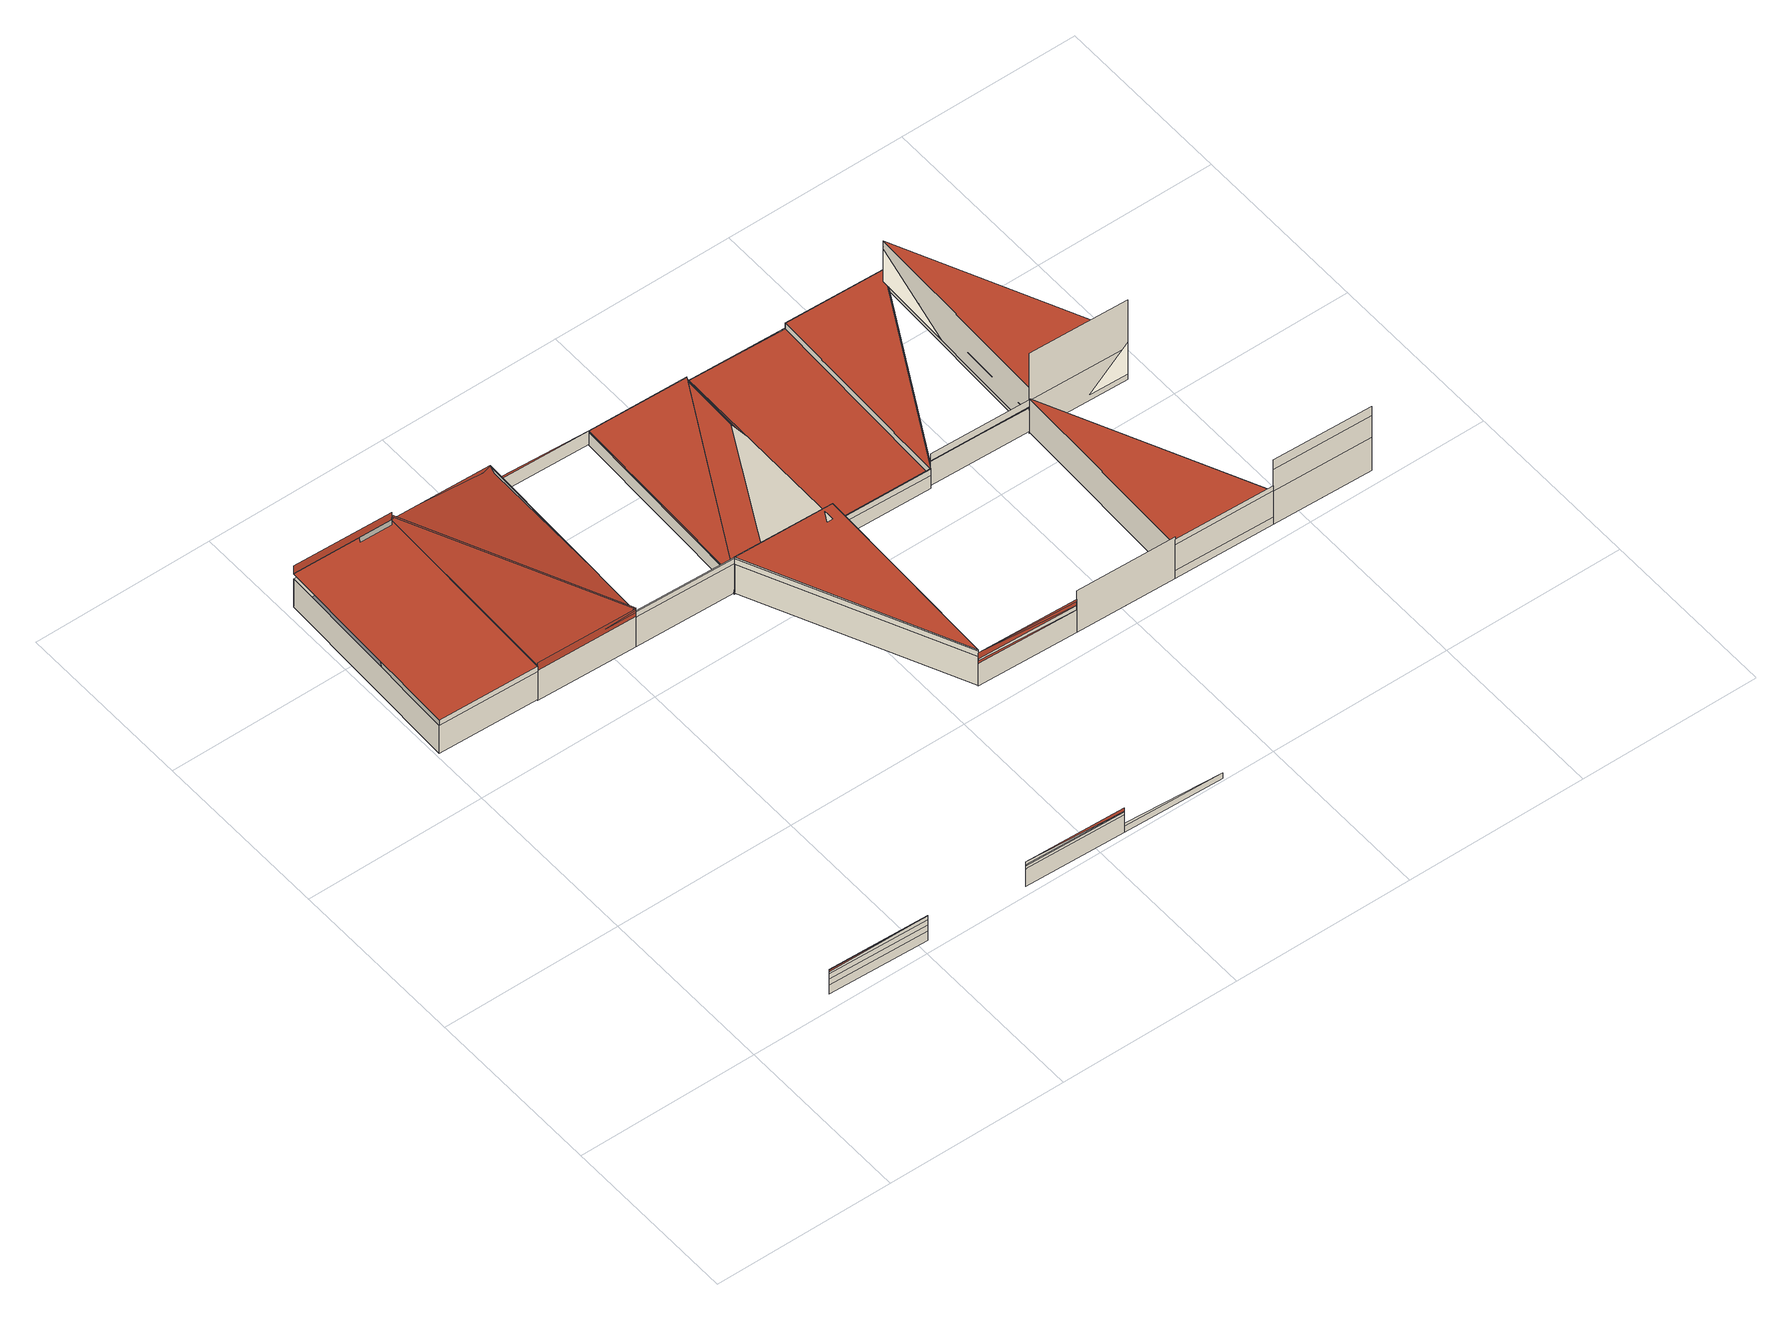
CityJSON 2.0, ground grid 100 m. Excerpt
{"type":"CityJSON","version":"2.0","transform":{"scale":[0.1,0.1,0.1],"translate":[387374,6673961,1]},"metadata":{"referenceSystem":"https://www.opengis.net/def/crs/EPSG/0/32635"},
"CityObjects":{
"building1":{"type":"Building","attributes":{"measuredHeight":63.7,"roofType":"1000;3900;2100;3200","storeysAboveGround":3,"yearOfConstruction":1909,"class":"Muut kokoontumisrakennukset","function":"Muut kokoontumisrakennukset","usage":"Muu rakennus","VTJ_PRT":"103142252D","RATU":1918},"address":[{"CountryName":"Finland","LocalityName":"Helsinki","ThoroughfareNumber":"22","ThoroughfareName":"Sörnäisten rantatie","PostalCode":"00540"}],"geometry":[{"type":"MultiSurface","lod":"2","boundaries":[[[0,1,2]],[[3,0,2,4]],[[1,5,6]],[[7,8,9,1,0]],[[10,11,12,13,12,11,10,14,15,16,17,16,15,14]],[[6,4,1]],[[10,18,4]],[[19,20,13,12]],[[6,5,9,8,21,8,7,3,4]],[[18,10,22,23]],[[24,18,23,25]],[[1,10,4]],[[14,15,16,17,16,15,14,4]],[[24,26,4,18]],[[4,27,23,22,28,19,20,19,11,10,1]],[[10,14,4]],[[25,23,27,4,26]],[[24,25,26]],[[19,28,11]],[[19,12,11]],[[28,10,11]],[[3,7,0]],[[28,22,10]],[[2,1,4]],[[1,9,5]]],"semantics":{"surfaces":[{"type":"WallSurface"},{"type":"RoofSurface"}],"values":[0,0,0,0,0,0,0,1,0,0,0,0,0,0,0,0,0,1,1,1,1,1,1,0,1]}}]},
"building2":{"type":"Building","attributes":{"measuredHeight":3.1,"roofType":"1000","yearOfConstruction":2004,"usage":"Muu rakennus","RATU":0},"address":[{"CountryName":"Finland","LocalityName":"Helsinki"}]},
"building3":{"type":"Building","attributes":{"measuredHeight":27.4,"roofType":"1000;3200","storeysAboveGround":5,"yearOfConstruction":1994,"class":"Toimistorakennukset","function":"Toimistorakennukset","usage":"Liikerakennus","VTJ_PRT":"103142285F","RATU":1949},"address":[{"CountryName":"Finland","LocalityName":"Helsinki","ThoroughfareNumber":"1","ThoroughfareName":"Sörnäistenkatu","PostalCode":"00580"}],"geometry":[{"type":"MultiSurface","lod":"2","boundaries":[[[29,30,31,32]],[[33,34,35]],[[36,37,35,34]],[[38,32,31,37]],[[39,37,36]],[[34,40,41,36]],[[33,42,43,39,43,42]],[[44,38,37,39,43,42]],[[45,46,45,44]],[[40,42,43,41]],[[37,31,29,32,38]],[[47,37,36]],[[31,30,29]],[[41,43,39,36]],[[33,35,44,42]],[[34,33,42,40]],[[35,37,38,44]]],"semantics":{"surfaces":[{"type":"RoofSurface"},{"type":"WallSurface"},{"type":"GroundSurface"}],"values":[0,1,1,1,1,2,0,1,1,1,1,1,0,1,1,1,0]}}]},
"building4":{"type":"Building","attributes":{"measuredHeight":24.8,"roofType":"3500;1000","yearOfConstruction":2012,"usage":"Muu rakennus","RATU":0},"address":[{"CountryName":"Finland","LocalityName":"Helsinki"}],"geometry":[{"type":"MultiSurface","lod":"2","boundaries":[[[48,49,50]]],"semantics":{"surfaces":[{"type":"WallSurface","ZMax":24.1,"ZMin":0,"ZMinASL":5,"Area":111.9,"ZMaxASL":29.1}],"values":[0]}}]},
"building5":{"type":"Building","attributes":{"measuredHeight":30.1,"roofType":"1000","yearOfConstruction":2012,"usage":"Muu rakennus"},"address":[{"CountryName":"Finland","LocalityName":"Helsinki","ThoroughfareNumber":"4","ThoroughfareName":"Parrukatu","PostalCode":"00540"}],"geometry":[{"type":"MultiSurface","lod":"2","boundaries":[[[51,52,53]],[[51,54,53]]],"semantics":{"surfaces":[{"type":"WallSurface"}],"values":[0,0]}}]},
"building6":{"type":"Building","attributes":{"measuredHeight":26.4,"roofType":"2100;3500;2110;1000;2100;2100","storeysAboveGround":5,"yearOfConstruction":1902,"class":"Toimistorakennukset","function":"Toimistorakennukset","usage":"Tehdas","VTJ_PRT":"103142286H","RATU":1950},"address":[{"CountryName":"Finland","LocalityName":"Helsinki","ThoroughfareNumber":"2","ThoroughfareName":"Tynnyrintekijänkatu","PostalCode":"00580"}],"geometry":[{"type":"MultiSurface","lod":"2","boundaries":[[[55,56,57]],[[58,59,60]],[[61,59,62]],[[63,64,65]],[[66,49,57]],[[67,68,69]],[[61,60,59]],[[65,63,70,31]],[[71,72,69,73]],[[74,72,75,76,77,66]],[[75,78,62]],[[69,79,73]],[[57,49,68,80,55]],[[68,79,69]],[[81,74,66,57,56]],[[82,75,72,78,75]],[[83,84,85,72]],[[86,63,64,65]],[[87,64,88,86,89]],[[90,65,64,91]],[[92,90,84]],[[80,68,93]],[[68,49,93]],[[62,94,61]],[[61,94,95,78]],[[78,95,94,62]],[[93,77,76,96]],[[81,72,74]],[[72,85,83]],[[75,95,78]],[[78,95,76]],[[78,76,75]],[[90,85,84]],[[85,90,72]],[[88,63,86]],[[65,89,86]],[[64,87,90,91]],[[90,87,89,65]],[[63,65,90]],[[81,56,55,69,72]],[[93,58,60,97,98,97,31,70,99]],[[96,82,75,76,95,76,95,75,62,94,62,59,58,93]],[[100,63,92,84,83,85,101,83,102,96]],[[100,99,70,63,64,63,65,63,64,63,64,63,65,63,88,64,65,63]],[[96,102,71,73,79,68,67,93]],[[96,93,99,100,96,93]],[[97,60,61,78,72]],[[93,49,66,77]],[[83,101,72]],[[96,76,75,82]],[[93,67,69,55,80]],[[92,63,90]],[[101,85,72]],[[83,72,71,102]],[[72,90,65,31,97]],[[103,72,97,98]]],"semantics":{"surfaces":[{"type":"WallSurface","ZMax":24.6,"ZMin":24.2,"ZMinASL":28,"Area":0.1,"ZMaxASL":27.9},{"type":"WallSurface","ZMax":23.5,"ZMin":21.5,"ZMinASL":25,"Area":4.8,"ZMaxASL":26.9},{"type":"WallSurface","ZMax":23.5,"ZMin":21.4,"ZMinASL":25,"Area":6,"ZMaxASL":26.9},{"type":"WallSurface","ZMax":24.2,"ZMin":21.6,"ZMinASL":25,"Area":3.2,"ZMaxASL":27.5},{"type":"WallSurface","ZMax":25.5,"ZMin":20.3,"ZMinASL":24,"Area":9.8,"ZMaxASL":28.9},{"type":"RoofSurface","ZMax":23.5,"Area":10.3,"ZMin":23.2,"ZMinASL":26.6,"RoofPitch":85.7,"ZMaxASL":26.9,"RoofOrientation":26.8},{"type":"RoofSurface","ZMax":23.5,"Area":36.2,"ZMin":21.4,"ZMinASL":24.8,"RoofPitch":70.6,"ZMaxASL":26.9,"RoofOrientation":26.8},{"type":"RoofSurface","ZMax":25.5,"Area":79.1,"ZMin":20.4,"ZMinASL":23.8,"RoofPitch":64.5,"ZMaxASL":28.9,"RoofOrientation":195.8},{"type":"RoofSurface","ZMax":25.5,"Area":301.2,"ZMin":21.5,"ZMinASL":24.9,"RoofPitch":57.6,"ZMaxASL":28.9,"RoofOrientation":297},{"type":"RoofSurface","ZMax":23.2,"Area":23.8,"ZMin":21.5,"ZMinASL":24.9,"RoofPitch":69.7,"ZMaxASL":26.6,"RoofOrientation":206.8},{"type":"WallSurface","ZMax":25.5,"ZMin":20.4,"ZMinASL":24,"Area":9.5,"ZMaxASL":28.9},{"type":"RoofSurface","ZMax":24.4,"Area":70.4,"ZMin":21.9,"ZMinASL":25.3,"RoofPitch":75.8,"ZMaxASL":27.7,"RoofOrientation":15.8},{"type":"RoofSurface","ZMax":25.5,"Area":339.6,"ZMin":22.1,"ZMinASL":25.5,"RoofPitch":72.8,"ZMaxASL":28.9,"RoofOrientation":195.8},{"type":"RoofSurface","ZMax":24.6,"Area":182.3,"ZMin":21.6,"ZMinASL":25,"RoofPitch":62.3,"ZMaxASL":27.9,"RoofOrientation":15.8},{"type":"RoofSurface","ZMax":25.5,"Area":19.5,"ZMin":21.5,"ZMinASL":24.9,"RoofPitch":62.4,"ZMaxASL":28.9,"RoofOrientation":247},{"type":"RoofSurface","ZMax":25.5,"Area":129.8,"ZMin":20,"ZMinASL":23.3,"RoofPitch":62.4,"ZMaxASL":28.9,"RoofOrientation":116.8},{"type":"RoofSurface","ZMax":23.5,"Area":11.1,"ZMin":21.4,"ZMinASL":24.8,"RoofPitch":70.6,"ZMaxASL":26.9,"RoofOrientation":26.8},{"type":"RoofSurface","ZMax":23.7,"Area":21.7,"ZMin":21.4,"ZMinASL":24.7,"RoofPitch":68.6,"ZMaxASL":27.1,"RoofOrientation":26.9},{"type":"RoofSurface","ZMax":23.5,"Area":12.8,"ZMin":23.4,"ZMinASL":26.8,"RoofPitch":87.8,"ZMaxASL":26.9,"RoofOrientation":296.8},{"type":"RoofSurface","ZMax":23.5,"Area":11.2,"ZMin":21.4,"ZMinASL":24.7,"RoofPitch":68.7,"ZMaxASL":26.9,"RoofOrientation":206.8},{"type":"WallSurface","ZMax":22.1,"ZMin":0,"ZMinASL":3,"Area":146.1,"ZMaxASL":25.5},{"type":"WallSurface","ZMax":22.9,"ZMin":0,"ZMinASL":3,"Area":72.2,"ZMaxASL":26.3},{"type":"WallSurface","ZMax":23.3,"ZMin":21.5,"ZMinASL":25,"Area":4.3,"ZMaxASL":26.7},{"type":"WallSurface","ZMax":23.3,"ZMin":23.2,"ZMinASL":27,"Area":0.3,"ZMaxASL":26.7},{"type":"WallSurface","ZMax":23.3,"ZMin":21.5,"ZMinASL":25,"Area":4.2,"ZMaxASL":26.7},{"type":"WallSurface","ZMax":21.9,"ZMin":0,"ZMinASL":3,"Area":730.5,"ZMaxASL":25.2},{"type":"WallSurface","ZMax":25.5,"ZMin":21.8,"ZMinASL":25,"Area":3.4,"ZMaxASL":28.9},{"type":"WallSurface","ZMax":25.5,"ZMin":20,"ZMinASL":23,"Area":10.2,"ZMaxASL":28.9},{"type":"WallSurface","ZMax":23.3,"ZMin":21.6,"ZMinASL":25,"Area":4.1,"ZMaxASL":26.7},{"type":"WallSurface","ZMax":23.3,"ZMin":21.6,"ZMinASL":25,"Area":4,"ZMaxASL":26.7},{"type":"WallSurface","ZMax":23.2,"ZMin":21.5,"ZMinASL":25,"Area":0.4,"ZMaxASL":26.6},{"type":"WallSurface","ZMax":23.5,"ZMin":21.4,"ZMinASL":25,"Area":5.8,"ZMaxASL":26.9},{"type":"WallSurface","ZMax":25.5,"ZMin":22,"ZMinASL":25,"Area":5.2,"ZMaxASL":28.9},{"type":"WallSurface","ZMax":21.6,"ZMin":21.4,"ZMinASL":25,"Area":0,"ZMaxASL":24.9},{"type":"WallSurface","ZMax":23.7,"ZMin":21.6,"ZMinASL":25,"Area":0.6,"ZMaxASL":27.1},{"type":"WallSurface","ZMax":23.7,"ZMin":23.4,"ZMinASL":27,"Area":0.1,"ZMaxASL":27.1},{"type":"WallSurface","ZMax":23.7,"ZMin":23.5,"ZMinASL":27,"Area":0.7,"ZMaxASL":27.1},{"type":"WallSurface","ZMax":23.5,"ZMin":21.4,"ZMinASL":25,"Area":6.3,"ZMaxASL":26.9},{"type":"WallSurface","ZMax":25.5,"ZMin":24.4,"ZMinASL":28,"Area":39.3,"ZMaxASL":28.9},{"type":"WallSurface","ZMax":26.4,"ZMin":0,"ZMinASL":3,"Area":701.1,"ZMaxASL":29.8},{"type":"WallSurface","ZMax":23.5,"ZMin":0,"ZMinASL":3,"Area":732.2,"ZMaxASL":26.9},{"type":"WallSurface","ZMax":21.9,"ZMin":0,"ZMinASL":3,"Area":1706.7,"ZMaxASL":25.3},{"type":"WallSurface","ZMax":23.5,"ZMin":0,"ZMinASL":3,"Area":1096.6,"ZMaxASL":26.9},{"type":"WallSurface","ZMax":22.2,"ZMin":0,"ZMinASL":3,"Area":1093,"ZMaxASL":25.6},{"type":"GroundSurface","Area":2902.8,"ZMin":0,"ZMinASL":3.4},{"type":"RoofSurface","ZMax":25.5,"Area":222.6,"ZMin":23.2,"ZMinASL":26.6,"RoofPitch":68.1,"ZMaxASL":28.9,"RoofOrientation":206.8},{"type":"WallSurface","ZMax":22.9,"ZMin":0,"ZMinASL":3,"Area":595.7,"ZMaxASL":26.3},{"type":"WallSurface","ZMax":25.5,"ZMin":19.9,"ZMinASL":23,"Area":10.5,"ZMaxASL":28.9},{"type":"WallSurface","ZMax":21.7,"ZMin":0,"ZMinASL":3,"Area":102.9,"ZMaxASL":25.1},{"type":"WallSurface","ZMax":25.5,"ZMin":0,"ZMinASL":3,"Area":479.7,"ZMaxASL":28.9},{"type":"RoofSurface","ZMax":23.5,"Area":24.5,"ZMin":21.4,"ZMinASL":24.8,"RoofPitch":61,"ZMaxASL":26.9,"RoofOrientation":116.8},{"type":"RoofSurface","ZMax":25.5,"Area":528.1,"ZMin":21.9,"ZMinASL":25.2,"RoofPitch":71.2,"ZMaxASL":28.9,"RoofOrientation":117},{"type":"RoofSurface","ZMax":25.5,"Area":85.3,"ZMin":19.9,"ZMinASL":23.2,"RoofPitch":62.4,"ZMaxASL":28.9,"RoofOrientation":117},{"type":"RoofSurface","ZMax":25.5,"Area":248.7,"ZMin":23.5,"ZMinASL":26.9,"RoofPitch":69.7,"ZMaxASL":28.9,"RoofOrientation":26.8},{"type":"RoofSurface","ZMax":26.4,"Area":147.1,"ZMin":25.5,"ZMinASL":28.9,"RoofPitch":75.4,"ZMaxASL":29.8,"RoofOrientation":26.8}],"values":[0,1,1,2,3,4,5,6,7,8,9,10,11,12,13,14,15,16,17,18,19,20,21,22,23,24,25,26,27,28,29,30,31,32,33,34,35,36,37,38,39,40,41,42,43,44,45,46,47,48,49,50,51,52,53,54]}}]},
"building7":{"type":"Building","attributes":{"measuredHeight":16.6,"roofType":"2100;3500","storeysAboveGround":3,"yearOfConstruction":1910,"class":"Näyttely- ja messuhallit","function":"Näyttelyhallit","usage":"Muu rakennus","VTJ_PRT":"103142235V","RATU":1902},"address":[{"CountryName":"Finland","LocalityName":"Helsinki","ThoroughfareNumber":"1","ThoroughfareName":"Kaasutehtaankatu","PostalCode":"00540"}],"geometry":[{"type":"Solid","lod":"2","boundaries":[[[[104,105,106,51]],[[107,108,109,110]],[[51,106,110,109,111,108,107,105,104]],[[112,108,111]],[[108,112,111,109]],[[105,107,110,106]],[[105,107,108,112,108,107,105,104]]]],"semantics":{"surfaces":[{"type":"WallSurface"},{"type":"RoofSurface"}],"values":[[0,0,0,1,1,1,0]]}}]},
"building8":{"type":"Building","attributes":{"measuredHeight":26.5,"roofType":"3200;1000","storeysAboveGround":2,"yearOfConstruction":1933,"class":"Muualla luokittelemattomat rakennukset","function":"Muut rakennukset","usage":"Talousrakennus","VTJ_PRT":"103244739E","RATU":4485},"address":[{"CountryName":"Finland","LocalityName":"Helsinki","ThoroughfareNumber":"2a","ThoroughfareName":"Työpajankatu","PostalCode":"00580"}],"geometry":[{"type":"Solid","lod":"2","boundaries":[[[[113,114,115,116,117,118]],[[119,120,114]],[[121,122,123,118,117]],[[113,116,115,114]],[[124,116,113]],[[125,121,124]],[[122,121,117,121]],[[123,120,119,123,122]],[[114,120,123,125,124,113]],[[121,117,116,124]],[[123,119,114,113,118]],[[123,122,121,125]]]],"semantics":{"surfaces":[{"type":"WallSurface"},{"type":"RoofSurface"}],"values":[[0,0,1,0,0,0,1,1,0,0,0,1]]}}]},
"building9":{"type":"Building","attributes":{"measuredHeight":24,"roofType":"1000","storeysAboveGround":6,"yearOfConstruction":2002,"class":"Toimistorakennukset","usage":"Liikerakennus","VTJ_PRT":"103142284E","RATU":46725},"address":[{"CountryName":"Finland","LocalityName":"Helsinki","ThoroughfareNumber":"7","ThoroughfareName":"Työpajankatu","PostalCode":"00580"}],"geometry":[{"type":"MultiSurface","lod":"2","boundaries":[[[91,126,127,128]],[[96,129,130,131]],[[129,91,128,130]],[[130,128,127,132,131]],[[131,130,128,127]],[[96,129,91,126]],[[131,132,127]],[[126,91,129]],[[96,126,129]]],"semantics":{"surfaces":[{"type":"WallSurface","ZMax":24,"ZMin":23.3,"ZMinASL":27,"Area":43.9,"ZMaxASL":27.5},{"type":"WallSurface","ZMax":19.6,"ZMin":-0.1,"ZMinASL":3,"Area":1173,"ZMaxASL":23.1},{"type":"WallSurface","ZMax":23.3,"ZMin":19.6,"ZMinASL":23,"Area":223.7,"ZMaxASL":26.8},{"type":"WallSurface","ZMax":24,"ZMin":-0.1,"ZMinASL":3,"Area":478.9,"ZMaxASL":27.5},{"type":"WallSurface","ZMax":24,"ZMin":-0.1,"ZMinASL":3,"Area":87.1,"ZMaxASL":27.5},{"type":"WallSurface","ZMax":24,"ZMin":-0.1,"ZMinASL":3,"Area":87.3,"ZMaxASL":27.5},{"type":"WallSurface","ZMax":24,"ZMin":-0.1,"ZMinASL":3,"Area":45,"ZMaxASL":27.5},{"type":"WallSurface","ZMax":24,"ZMin":19.6,"ZMinASL":23,"Area":13.2,"ZMaxASL":27.5},{"type":"WallSurface","ZMax":24,"ZMin":-0.1,"ZMinASL":3,"Area":80.7,"ZMaxASL":27.5}],"values":[0,1,2,3,4,5,6,7,8]}}]},
"building10":{"type":"Building","attributes":{"measuredHeight":8.5,"roofType":"3900;2100","storeysAboveGround":1,"yearOfConstruction":1909,"class":"Muut kokoontumisrakennukset","function":"Muut kokoontumisrakennukset","usage":"Pienteollisuusrakennus","VTJ_PRT":"103142234U","RATU":1901},"address":[{"CountryName":"Finland","LocalityName":"Helsinki","ThoroughfareNumber":"1","ThoroughfareName":"Kaasutehtaankatu","PostalCode":"00540"}],"geometry":[{"type":"Solid","lod":"2","boundaries":[[[[133,134,135]],[[136,135,137,138,137,135,134,139]],[[139,140,141,133]],[[133,135,136]],[[133,136,139]],[[133,135,137,138,137,135,133,141,140,139]],[[134,133,139]]]],"semantics":{"surfaces":[{"type":"RoofSurface"},{"type":"WallSurface"}],"values":[[0,1,1,0,1,1,1]]}}]},
"building11":{"type":"Building","attributes":{"measuredHeight":5.9,"roofType":"3500","storeysAboveGround":1,"yearOfConstruction":1913,"class":"Lämmittämättömät varastot","function":"Teollisuusvarastot","usage":"Vaja","VTJ_PRT":"1031422456","RATU":1911},"address":[{"CountryName":"Finland","LocalityName":"Helsinki","ThoroughfareNumber":"1","ThoroughfareName":"Kaasutehtaankatu","PostalCode":"00540"}],"geometry":[{"type":"Solid","lod":"2","boundaries":[[[[142,143,144]],[[145,143,144,143]],[[142,145,143]],[[144,143,145,142]]]],"semantics":{"surfaces":[{"type":"RoofSurface"},{"type":"WallSurface"}],"values":[[0,1,1,1]]}}]},
"building12":{"type":"Building","attributes":{"measuredHeight":2.6,"roofType":"1000","yearOfConstruction":2025,"usage":"Varastorakennus","RATU":0},"address":[{"CountryName":"Finland","LocalityName":"Helsinki"}],"geometry":[{"type":"MultiSurface","lod":"2","boundaries":[[[146,147,148]]],"semantics":{"surfaces":[{"type":"WallSurface","ZMax":2.6,"ZMin":0,"ZMinASL":5,"Area":7.1,"ZMaxASL":7.3}],"values":[0]}}]},
"building13":{"type":"Building","attributes":{"measuredHeight":7.4,"roofType":"2100;3500;2100","storeysAboveGround":1,"yearOfConstruction":1910,"class":"Lämpimät varastot","function":"Teollisuusvarastot","usage":"Varastorakennus","VTJ_PRT":"1031422423","RATU":1909},"address":[{"CountryName":"Finland","LocalityName":"Helsinki","ThoroughfareNumber":"1","ThoroughfareName":"Kaasutehtaankatu","PostalCode":"00540"}],"geometry":[{"type":"MultiSurface","lod":"2","boundaries":[[[149,150,151,145]],[[152,145,151]],[[145,152,153,154,155,154,153,150,149]],[[151,154,153]],[[152,151,153]],[[151,153,151,154,155,154,151,153,151,145]],[[151,150,153]]],"semantics":{"surfaces":[{"type":"WallSurface"},{"type":"RoofSurface"}],"values":[0,0,0,0,1,0,1]}}]},
"building14":{"type":"Building","attributes":{"measuredHeight":10.9,"roofType":"3200","storeysAboveGround":2,"yearOfConstruction":1933,"class":"Toimistorakennukset","function":"Toimistorakennukset","usage":"Talousrakennus","VTJ_PRT":"103244741H","RATU":4487},"address":[{"CountryName":"Finland","LocalityName":"Helsinki","ThoroughfareNumber":"2a","ThoroughfareName":"Työpajankatu","PostalCode":"00580"}],"geometry":[{"type":"MultiSurface","lod":"2","boundaries":[[[156,157,158]],[[159,158,157,160]]],"semantics":{"surfaces":[{"type":"RoofSurface"},{"type":"WallSurface"}],"values":[0,1]}}]},
"building15":{"type":"Building","attributes":{"measuredHeight":24.2,"roofType":"1000","storeysAboveGround":6,"yearOfConstruction":2002,"class":"Toimistorakennukset","function":"Toimistorakennukset","usage":"Liikerakennus","VTJ_PRT":"103142282C","RATU":46723},"address":[{"CountryName":"Finland","LocalityName":"Helsinki","ThoroughfareNumber":"10","ThoroughfareName":"Lautatarhankatu","PostalCode":"00580"}],"geometry":[{"type":"Solid","lod":"2","boundaries":[[[[161,162,163,128]],[[131,130,128,163]],[[164,161,128,130]],[[131,163,165,166]],[[167,164,161,162]],[[166,165,168,169]],[[131,167,162,164,130]],[[168,165,162,161]],[[162,161,164]],[[165,163,162]],[[166,169,164,167]],[[169,168,161,164]],[[131,166,167]]]],"semantics":{"surfaces":[{"type":"WallSurface"},{"type":"RoofSurface"},{"type":"GroundSurface"}],"values":[[0,0,0,0,0,0,0,0,0,1,0,0,2]]}}]},
"building16":{"type":"Building","attributes":{"measuredHeight":24.3,"roofType":"1000","storeysAboveGround":6,"yearOfConstruction":2003,"class":"Toimistorakennukset","function":"Toimistorakennukset","usage":"Liikerakennus","VTJ_PRT":"103142283D","RATU":46724},"address":[{"CountryName":"Finland","LocalityName":"Helsinki","ThoroughfareNumber":"9","ThoroughfareName":"Työpajankatu","PostalCode":"00580"}],"geometry":[{"type":"MultiSurface","lod":"2","boundaries":[[[170,171,172,173]],[[128,163,165,168]],[[171,165,163,172]],[[130,128,168,169]],[[173,130,169,170]],[[173,172,163,128,130]],[[170,169,168,165]],[[165,168,169]],[[170,165,169]],[[170,165,171]]],"semantics":{"surfaces":[{"type":"WallSurface","ZMax":4.6,"ZMin":0,"ZMinASL":3,"Area":82.8,"ZMaxASL":7.9},{"type":"WallSurface","ZMax":24.3,"ZMin":23.5,"ZMinASL":27,"Area":30.5,"ZMaxASL":27.6},{"type":"WallSurface","ZMax":24.3,"ZMin":4.6,"ZMinASL":8,"Area":355,"ZMaxASL":27.6},{"type":"WallSurface","ZMax":23.5,"ZMin":19.8,"ZMinASL":23,"Area":141.9,"ZMaxASL":26.8},{"type":"WallSurface","ZMax":19.8,"ZMin":0,"ZMinASL":3,"Area":755.1,"ZMaxASL":23.1},{"type":"WallSurface","ZMax":24.3,"ZMin":0,"ZMinASL":3,"Area":495.7,"ZMaxASL":27.6},{"type":"WallSurface","ZMax":24.3,"ZMin":0,"ZMinASL":3,"Area":84.8,"ZMaxASL":27.6},{"type":"WallSurface","ZMax":24.3,"ZMin":19.8,"ZMinASL":23,"Area":11,"ZMaxASL":27.6},{"type":"WallSurface","ZMax":24.3,"ZMin":0,"ZMinASL":3,"Area":638.6,"ZMaxASL":27.6},{"type":"WallSurface","ZMax":24.3,"ZMin":0,"ZMinASL":3,"Area":61.9,"ZMaxASL":27.6}],"values":[0,1,2,3,4,5,6,7,8,9]}}]},
"building17":{"type":"Building","attributes":{"measuredHeight":8.4,"roofType":"3500","storeysAboveGround":1,"yearOfConstruction":1910,"class":"Muualla luokittelemattomat rakennukset","function":"Muut rakennukset","usage":"Muu rakennus","VTJ_PRT":"1031422445","RATU":1910},"address":[{"CountryName":"Finland","LocalityName":"Helsinki","ThoroughfareNumber":"1","ThoroughfareName":"Kaasutehtaankatu","PostalCode":"00540"}]},
"building18":{"type":"Building","attributes":{"measuredHeight":5,"roofType":"3200","storeysAboveGround":1,"yearOfConstruction":1933,"class":"Muualla luokittelemattomat rakennukset","function":"Muut rakennukset","usage":"Talousrakennus","VTJ_PRT":"103244746N","RATU":4492},"address":[{"CountryName":"Finland","LocalityName":"Helsinki","ThoroughfareNumber":"2a","ThoroughfareName":"Työpajankatu","PostalCode":"00580"}],"geometry":[{"type":"MultiSurface","lod":"2","boundaries":[[[174,175,176]],[[176,177,178]],[[175,177,176]],[[175,179,176]],[[175,177,178,180,174]],[[177,175,179,175,177,180,178]],[[177,175,174,180]]],"semantics":{"surfaces":[{"type":"WallSurface"},{"type":"RoofSurface"}],"values":[0,0,0,0,1,1,1]}}]},
"building19":{"type":"Building","attributes":{"measuredHeight":3.6,"roofType":"2100","yearOfConstruction":1933,"usage":"Talousrakennus","RATU":0},"address":[{"CountryName":"Finland","LocalityName":"Helsinki"}],"geometry":[{"type":"MultiSurface","lod":"2","boundaries":[[[181,182,160]]],"semantics":{"surfaces":[{"type":"WallSurface"}],"values":[0]}}]},
"building20":{"type":"Building","attributes":{"measuredHeight":14.7,"roofType":"3500","yearOfConstruction":1949,"usage":"Talousrakennus","RATU":0},"address":[{"CountryName":"Finland","LocalityName":"Helsinki"}],"geometry":[{"type":"Solid","lod":"2","boundaries":[[[[183,184,185,186]],[[183,187,184]],[[186,185,188,189]],[[190,187,183,186]],[[189,190,186]],[[189,188,184,187,190]],[[185,184,188]]]],"semantics":{"surfaces":[{"type":"WallSurface"},{"type":"RoofSurface"},{"type":"GroundSurface"}],"values":[[0,1,0,0,2,0,1]]}}]},
"building21":{"type":"Building","attributes":{"measuredHeight":9.7,"roofType":"1000;2100;2100;3500","storeysAboveGround":2,"yearOfConstruction":1949,"class":"Toimistorakennukset","function":"Toimistorakennukset","usage":"Liikerakennus","VTJ_PRT":"103244742J","RATU":4488},"address":[{"CountryName":"Finland","LocalityName":"Helsinki","ThoroughfareNumber":"2b","ThoroughfareName":"Työpajankatu","PostalCode":"00580"}],"geometry":[{"type":"MultiSurface","lod":"2","boundaries":[[[191,192,193]],[[193,157,194,195]],[[191,157,192]],[[196,193,195]],[[197,198,199]],[[200,199,198,201,194,202]],[[191,203,204,200,202,157]],[[202,194,157]],[[196,195,201,197,199]],[[193,191,157]],[[196,204,203,193]],[[200,204,196]],[[195,194,201]],[[198,197,201]],[[203,191,193]],[[196,199,200]]],"semantics":{"surfaces":[{"type":"WallSurface"},{"type":"RoofSurface"},{"type":"GroundSurface"}],"values":[0,0,1,2,1,0,1,1,0,0,0,0,0,1,0,0]}}]},
"building22":{"type":"Building","attributes":{"measuredHeight":15.8,"roofType":"1000;2110;3500;2100","storeysAboveGround":2,"yearOfConstruction":1990,"class":"Lämpimät varastot","function":"Kauppavarastot","usage":"Liikerakennus","VTJ_PRT":"1032447582","RATU":4506},"address":[{"CountryName":"Finland","LocalityName":"Helsinki","ThoroughfareNumber":"2","ThoroughfareName":"Vanha talvitie","PostalCode":"00580"}],"geometry":[{"type":"MultiSurface","lod":"2","boundaries":[[[205,206,207]],[[208,209,210,211]],[[212,213,214,215,216]],[[217,218,219]],[[205,207,220]],[[221,222,223]],[[222,221,224,225]],[[226,224,221,222]],[[224,208,211,221]],[[225,224,227,228]],[[228,227,229]],[[230,227,231]],[[232,227,233,234]],[[235,233,224,236]],[[236,224,216,215,233,235]],[[233,215,216,224]],[[237,238,239,240]],[[237,232,234,240]],[[233,241,235]],[[235,241,240]],[[214,213,214,215,233,242,243,242,233,215]],[[224,233,227,224,221]],[[244,223,245,237,240,237,240]],[[223,244,224,226,222]],[[223,222,205,220,245]],[[240,217,219,234,233]],[[244,240,233,224]],[[234,219,218,217,240]],[[243,242,233,242]],[[237,240,239,238,232]],[[240,241,233]],[[235,240,233]],[[216,212,216,224]],[[246,224,244]],[[227,232,238]],[[227,238,237]],[[237,230,231,227]],[[229,227,230,237]],[[224,208,209,208]],[[211,210,211,221]],[[206,229,237,245,207]],[[220,207,245]],[[222,225,228,229,206,205]]],"semantics":{"surfaces":[{"type":"RoofSurface","ZMax":9.4,"Area":1076.1,"ZMin":8.5,"ZMinASL":9.9,"RoofPitch":87.9,"ZMaxASL":10.8,"RoofOrientation":296.9},{"type":"RoofSurface","ZMax":13.3,"Area":29.3,"ZMin":13.1,"ZMinASL":14.5,"RoofPitch":81.9,"ZMaxASL":14.7,"RoofOrientation":206.8},{"type":"RoofSurface","ZMax":15.8,"Area":466.5,"ZMin":14.1,"ZMinASL":15.5,"RoofPitch":70.1,"ZMaxASL":17.2,"RoofOrientation":296.8},{"type":"RoofSurface","ZMax":8.3,"Area":20.5,"ZMin":6,"ZMinASL":7.4,"RoofPitch":65,"ZMaxASL":9.7,"RoofOrientation":28.2},{"type":"WallSurface","ZMax":9.4,"ZMin":5.9,"ZMinASL":7,"Area":76.9,"ZMaxASL":10.8},{"type":"WallSurface","ZMax":12.7,"ZMin":-0.1,"ZMinASL":1,"Area":67,"ZMaxASL":14},{"type":"WallSurface","ZMax":12.7,"ZMin":8.5,"ZMinASL":10,"Area":81.7,"ZMaxASL":14},{"type":"WallSurface","ZMax":12.7,"ZMin":9.2,"ZMinASL":11,"Area":95.1,"ZMaxASL":14},{"type":"WallSurface","ZMax":13.1,"ZMin":12.7,"ZMinASL":14,"Area":9.5,"ZMaxASL":14.5},{"type":"WallSurface","ZMax":12.7,"ZMin":8.5,"ZMinASL":10,"Area":162.1,"ZMaxASL":14},{"type":"WallSurface","ZMax":12.7,"ZMin":8.5,"ZMinASL":10,"Area":12.6,"ZMaxASL":14},{"type":"WallSurface","ZMax":12.7,"ZMin":6.1,"ZMinASL":7,"Area":18.7,"ZMaxASL":14},{"type":"WallSurface","ZMax":12.7,"ZMin":9.2,"ZMinASL":11,"Area":28.9,"ZMaxASL":14},{"type":"WallSurface","ZMax":12.7,"ZMin":5.9,"ZMinASL":7,"Area":649.5,"ZMaxASL":14},{"type":"WallSurface","ZMax":14.1,"ZMin":5.9,"ZMinASL":7,"Area":792.1,"ZMaxASL":15.5},{"type":"WallSurface","ZMax":14.1,"ZMin":12.7,"ZMinASL":14,"Area":142.6,"ZMaxASL":15.5},{"type":"WallSurface","ZMax":6.2,"ZMin":-0.1,"ZMinASL":1,"Area":30.4,"ZMaxASL":7.6},{"type":"WallSurface","ZMax":9.2,"ZMin":-0.1,"ZMinASL":1,"Area":247.7,"ZMaxASL":10.6},{"type":"WallSurface","ZMax":14.7,"ZMin":5.9,"ZMinASL":7,"Area":27.5,"ZMaxASL":16.1},{"type":"WallSurface","ZMax":14.7,"ZMin":-0.1,"ZMinASL":1,"Area":48.8,"ZMaxASL":16.1},{"type":"WallSurface","ZMax":15.8,"ZMin":12.7,"ZMinASL":14,"Area":14.7,"ZMaxASL":17.2},{"type":"RoofSurface","ZMax":12.7,"Area":3264.5,"ZMin":12.7,"ZMinASL":14,"RoofPitch":90,"ZMaxASL":14,"RoofOrientation":-1},{"type":"GroundSurface","Area":7189.2,"ZMin":-0.1,"ZMinASL":1.2},{"type":"WallSurface","ZMax":12.7,"ZMin":-0.1,"ZMinASL":1,"Area":107.8,"ZMaxASL":14},{"type":"WallSurface","ZMax":9.4,"ZMin":-0.1,"ZMinASL":1,"Area":221.8,"ZMaxASL":10.8},{"type":"WallSurface","ZMax":12.7,"ZMin":-0.1,"ZMinASL":1,"Area":183.8,"ZMaxASL":14},{"type":"WallSurface","ZMax":12.7,"ZMin":-0.1,"ZMinASL":1,"Area":566.8,"ZMaxASL":14},{"type":"WallSurface","ZMax":9.2,"ZMin":-0.1,"ZMinASL":1,"Area":37.5,"ZMaxASL":10.6},{"type":"WallSurface","ZMax":15.1,"ZMin":12.7,"ZMinASL":14,"Area":6.3,"ZMaxASL":16.4},{"type":"WallSurface","ZMax":9.2,"ZMin":-0.1,"ZMinASL":1,"Area":27.7,"ZMaxASL":10.6},{"type":"WallSurface","ZMax":14.7,"ZMin":-0.1,"ZMinASL":1,"Area":480.2,"ZMaxASL":16.1},{"type":"WallSurface","ZMax":12.7,"ZMin":-0.1,"ZMinASL":1,"Area":20.3,"ZMaxASL":14},{"type":"WallSurface","ZMax":15.8,"ZMin":12.7,"ZMinASL":14,"Area":21,"ZMaxASL":17.2},{"type":"WallSurface","ZMax":15.1,"ZMin":-0.1,"ZMinASL":1,"Area":65.6,"ZMaxASL":16.5},{"type":"WallSurface","ZMax":12.7,"ZMin":6.2,"ZMinASL":8,"Area":72.3,"ZMaxASL":14},{"type":"WallSurface","ZMax":12.7,"ZMin":-0.1,"ZMinASL":1,"Area":45.5,"ZMaxASL":14},{"type":"WallSurface","ZMax":12.7,"ZMin":-0.1,"ZMinASL":1,"Area":22.9,"ZMaxASL":14},{"type":"WallSurface","ZMax":12.7,"ZMin":-0.1,"ZMinASL":1,"Area":43.3,"ZMaxASL":14},{"type":"WallSurface","ZMax":13.3,"ZMin":12.7,"ZMinASL":14,"Area":1.6,"ZMaxASL":14.7},{"type":"WallSurface","ZMax":9.4,"ZMin":-0.1,"ZMinASL":1,"Area":466.5,"ZMaxASL":10.8},{"type":"WallSurface","ZMax":8.5,"ZMin":-0.1,"ZMinASL":1,"Area":370.2,"ZMaxASL":9.9},{"type":"RoofSurface","ZMax":9.4,"Area":1224.9,"ZMin":8.5,"ZMinASL":9.9,"RoofPitch":88.2,"ZMaxASL":10.8,"RoofOrientation":116.9}],"values":[0,1,2,3,4,5,6,7,8,9,10,11,12,13,14,15,16,17,18,19,20,21,22,23,24,25,26,27,28,29,30,31,32,33,34,35,36,37,38,38,39,40,41]}}]},
"building23":{"type":"Building","attributes":{"measuredHeight":16.5,"roofType":"1000;2100;2100","storeysAboveGround":4,"yearOfConstruction":1965,"yearOfDemolition":2021,"function":"Muut teollisuuden tuotantorakennukset","VTJ_PRT":"103142261P","RATU":1923},"address":[{"CountryName":"Finland","LocalityName":"Helsinki"}],"geometry":[{"type":"Solid","lod":"2","boundaries":[[[[247,248,249,250]],[[249,248,251,252,253,254]],[[253,247,253,255,252,256]],[[257,258,259,251]],[[260,247,250,261]],[[251,259,252]],[[262,254,253]],[[260,257,251,248]],[[262,260,261,250,249,254]],[[255,253,252]],[[252,253,256,251]],[[258,257,260]],[[251,256,252]],[[260,248,247]],[[260,262,253,252,259,258]]]],"semantics":{"surfaces":[{"type":"WallSurface"},{"type":"RoofSurface"}],"values":[[0,1,1,1,0,1,1,0,0,0,0,0,0,0,0]]}}]},
"building24":{"type":"Building","attributes":{"measuredHeight":21.3,"roofType":"1000","storeysAboveGround":6,"yearOfConstruction":2022,"class":"Asuinkerrostalot","function":"Muut kerrostalot","usage":"Asuin- ja liikerakennus","VTJ_PRT":"103951382C","RATU":70873},"address":[{"CountryName":"Finland","LocalityName":"Helsinki","ThoroughfareNumber":"4","ThoroughfareName":"Työpajankatu","PostalCode":"00580"}],"geometry":[{"type":"MultiSurface","lod":"2","boundaries":[[[263,264,265,266]]],"semantics":{"surfaces":[{"type":"WallSurface"}],"values":[0]}}]},
"building25":{"type":"Building","attributes":{"measuredHeight":43.3,"roofType":"1000;3500","storeysAboveGround":7,"yearOfConstruction":1953,"class":"Toimistorakennukset","function":"Toimistorakennukset","usage":"Liikerakennus","VTJ_PRT":"1031422788","RATU":1946},"address":[{"CountryName":"Finland","LocalityName":"Helsinki","ThoroughfareNumber":"13","ThoroughfareName":"Työpajankatu","PostalCode":"00580"}],"geometry":[{"type":"MultiSurface","lod":"2","boundaries":[[[267,268,269,270,271]],[[272,273,274,271]],[[275,272,276,273]],[[272,275,273]],[[277,278,277,279,278]],[[280,281,277,282]],[[270,269,283]],[[284,278,279,285]],[[285,279,277,286]],[[277,280,282]],[[287,280,277,278,288]],[[286,280,289,284]],[[289,290,291,280]],[[278,290,291,277]],[[292,277,280]],[[293,294,295,296]],[[286,280,297,298]],[[268,276,299,283,269]],[[299,284,300,301,272,271,302,283]],[[301,299,272]],[[286,284,299,283,299,284,285,286,298,286,298]],[[271,274,273,276,268,267,271,302]],[[288,289,288,278,300]],[[292,280,277,291]],[[289,280,303,280,287,288]],[[286,277,282,280]],[[298,297,296]],[[280,304,280,303]],[[298,296,295]],[[298,295,294,280,286]],[[294,293,304]],[[294,304,280]],[[293,296,297,280,304]],[[277,292,291,290,278]],[[288,284,289]],[[284,288,278]],[[288,300,284]],[[278,288,300]],[[301,300,288,284,299]],[[301,272,275,272]],[[276,272,299]],[[302,271,270,283]]],"semantics":{"surfaces":[{"type":"RoofSurface","ZMax":18,"Area":168.3,"ZMin":14.9,"ZMinASL":18.2,"RoofPitch":69,"ZMaxASL":21.3,"RoofOrientation":26.2},{"type":"RoofSurface","ZMax":22.1,"Area":345.7,"ZMin":18,"ZMinASL":21.3,"RoofPitch":70.5,"ZMaxASL":25.4,"RoofOrientation":206.2},{"type":"RoofSurface","ZMax":22.1,"Area":346.7,"ZMin":18,"ZMinASL":21.3,"RoofPitch":70.5,"ZMaxASL":25.4,"RoofOrientation":26.3},{"type":"RoofSurface","ZMax":22.1,"Area":346.5,"ZMin":18,"ZMinASL":21.3,"RoofPitch":70.4,"ZMaxASL":25.4,"RoofOrientation":206.3},{"type":"RoofSurface","ZMax":22.3,"Area":1014,"ZMin":22.3,"ZMinASL":25.6,"RoofPitch":90,"ZMaxASL":25.6,"RoofOrientation":-1},{"type":"RoofSurface","ZMax":22.6,"Area":1.9,"ZMin":22.1,"ZMinASL":25.4,"RoofPitch":35.3,"ZMaxASL":25.9,"RoofOrientation":295.2},{"type":"WallSurface","ZMax":15,"ZMin":-0.3,"ZMinASL":3,"Area":51,"ZMaxASL":18.3},{"type":"WallSurface","ZMax":22.3,"ZMin":-0.3,"ZMinASL":3,"Area":1022.2,"ZMaxASL":25.6},{"type":"WallSurface","ZMax":22.3,"ZMin":-0.3,"ZMinASL":3,"Area":1091.4,"ZMaxASL":25.6},{"type":"WallSurface","ZMax":22.3,"ZMin":22.1,"ZMinASL":25,"Area":0.5,"ZMaxASL":25.6},{"type":"WallSurface","ZMax":22.3,"ZMin":5,"ZMinASL":8,"Area":577.8,"ZMaxASL":25.6},{"type":"WallSurface","ZMax":22.2,"ZMin":-0.3,"ZMinASL":3,"Area":6.7,"ZMaxASL":25.5},{"type":"WallSurface","ZMax":26,"ZMin":22.2,"ZMinASL":26,"Area":26.4,"ZMaxASL":29.3},{"type":"WallSurface","ZMax":26,"ZMin":22.3,"ZMinASL":26,"Area":91,"ZMaxASL":29.3},{"type":"WallSurface","ZMax":24.3,"ZMin":22.2,"ZMinASL":26,"Area":3.3,"ZMaxASL":27.6},{"type":"WallSurface","ZMax":43.3,"ZMin":37.1,"ZMinASL":40,"Area":161.1,"ZMaxASL":46.6},{"type":"WallSurface","ZMax":22.2,"ZMin":-0.3,"ZMinASL":3,"Area":20.9,"ZMaxASL":25.5},{"type":"WallSurface","ZMax":20.6,"ZMin":-0.3,"ZMinASL":3,"Area":250.3,"ZMaxASL":23.9},{"type":"WallSurface","ZMax":27.7,"ZMin":-0.3,"ZMinASL":3,"Area":2077.4,"ZMaxASL":31},{"type":"WallSurface","ZMax":27.7,"ZMin":-0.3,"ZMinASL":3,"Area":1036.2,"ZMaxASL":31},{"type":"GroundSurface","Area":8021.6,"ZMin":-0.3,"ZMinASL":3},{"type":"WallSurface","ZMax":22.1,"ZMin":14.8,"ZMinASL":18,"Area":62.7,"ZMaxASL":25.4},{"type":"WallSurface","ZMax":27.7,"ZMin":5,"ZMinASL":8,"Area":633.4,"ZMaxASL":31},{"type":"WallSurface","ZMax":26,"ZMin":22.2,"ZMinASL":26,"Area":38.9,"ZMaxASL":29.3},{"type":"WallSurface","ZMax":22.2,"ZMin":5,"ZMinASL":8,"Area":300.7,"ZMaxASL":25.5},{"type":"WallSurface","ZMax":22.3,"ZMin":-0.3,"ZMinASL":3,"Area":72.4,"ZMaxASL":25.6},{"type":"WallSurface","ZMax":37.1,"ZMin":-0.3,"ZMinASL":3,"Area":90.3,"ZMaxASL":40.4},{"type":"WallSurface","ZMax":25.6,"ZMin":9.1,"ZMinASL":12,"Area":295.6,"ZMaxASL":28.9},{"type":"WallSurface","ZMax":43.3,"ZMin":-0.3,"ZMinASL":3,"Area":340.9,"ZMaxASL":46.6},{"type":"WallSurface","ZMax":43.3,"ZMin":-0.3,"ZMinASL":3,"Area":498.6,"ZMaxASL":46.6},{"type":"WallSurface","ZMax":43.3,"ZMin":25.6,"ZMinASL":29,"Area":305.1,"ZMaxASL":46.6},{"type":"WallSurface","ZMax":43.3,"ZMin":22.2,"ZMinASL":26,"Area":403.6,"ZMaxASL":46.6},{"type":"WallSurface","ZMax":37.1,"ZMin":22.2,"ZMinASL":26,"Area":299,"ZMaxASL":40.4},{"type":"WallSurface","ZMax":26,"ZMin":22.3,"ZMinASL":26,"Area":110.5,"ZMaxASL":29.3},{"type":"WallSurface","ZMax":22.2,"ZMin":-0.3,"ZMinASL":3,"Area":3.4,"ZMaxASL":25.5},{"type":"WallSurface","ZMax":22.3,"ZMin":-0.3,"ZMinASL":3,"Area":36.3,"ZMaxASL":25.6},{"type":"WallSurface","ZMax":27.7,"ZMin":-0.3,"ZMinASL":3,"Area":202.8,"ZMaxASL":31},{"type":"WallSurface","ZMax":27.7,"ZMin":5,"ZMinASL":8,"Area":251.2,"ZMaxASL":31},{"type":"WallSurface","ZMax":27.7,"ZMin":-0.3,"ZMinASL":3,"Area":272,"ZMaxASL":31},{"type":"WallSurface","ZMax":27.7,"ZMin":18,"ZMinASL":21,"Area":175.9,"ZMaxASL":31},{"type":"WallSurface","ZMax":20.6,"ZMin":-0.3,"ZMinASL":3,"Area":142.5,"ZMaxASL":23.9},{"type":"WallSurface","ZMax":18,"ZMin":-0.3,"ZMinASL":3,"Area":268.7,"ZMaxASL":21.3}],"values":[0,1,2,3,4,5,6,7,8,9,10,11,12,13,14,15,16,17,18,19,20,21,22,23,24,25,26,27,28,29,30,31,32,33,34,35,36,37,38,39,40,41]}}]},
"building26":{"type":"Building","attributes":{"measuredHeight":18.1,"roofType":"1000","storeysAboveGround":8,"yearOfConstruction":2021,"class":"Asuinkerrostalot","function":"Muut kerrostalot","usage":"Asuin- ja liikerakennus","VTJ_PRT":"103801138T","RATU":68591},"address":[{"CountryName":"Finland","LocalityName":"Helsinki","ThoroughfareNumber":"6","ThoroughfareName":"Työpajankatu","PostalCode":"00580"}]},
"building27":{"type":"Building","attributes":{"measuredHeight":43.1,"roofType":"1000","storeysAboveGround":8,"yearOfConstruction":2021,"class":"Asuinkerrostalot","function":"Muut kerrostalot","usage":"Asuin- ja liikerakennus","VTJ_PRT":"103801138T","RATU":68591},"address":[{"CountryName":"Finland","LocalityName":"Helsinki","ThoroughfareNumber":"6","ThoroughfareName":"Työpajankatu","PostalCode":"00580"}]},
"building28":{"type":"Building","attributes":{"measuredHeight":54.1,"roofType":"1000","storeysAboveGround":8,"yearOfConstruction":2021,"class":"Asuinkerrostalot","function":"Muut kerrostalot","usage":"Asuin- ja liikerakennus","VTJ_PRT":"103801138T","RATU":68591},"address":[{"CountryName":"Finland","LocalityName":"Helsinki","ThoroughfareNumber":"6","ThoroughfareName":"Työpajankatu","PostalCode":"00580"}],"geometry":[{"type":"Solid","lod":"2","boundaries":[[[[305,306,307,308]],[[308,307,309,310,305]],[[306,310,309,307]],[[310,306,305]]]],"semantics":{"surfaces":[{"type":"WallSurface"}],"values":[[0,0,0,0]]}}]},
"building29":{"type":"Building","attributes":{"measuredHeight":27.6,"roofType":"1000;3200;3500","storeysAboveGround":7,"yearOfConstruction":1961,"yearOfDemolition":2019,"function":"Muut teollisuuden tuotantorakennukset","VTJ_PRT":"103142267W","RATU":1935},"address":[{"CountryName":"Finland","LocalityName":"Helsinki"}],"geometry":[{"type":"Solid","lod":"2","boundaries":[[[[311,312,313]],[[314,315,316,317,318,319,320,321,313,312,311]],[[314,315,321,315]],[[315,314,316]],[[314,322,323,315]],[[318,315,323,324,321]],[[325,322,314,326]],[[314,315,321,315,314,327,326]],[[314,311,326]],[[311,313,314,326]],[[313,312,313,328,316,314]],[[315,324,323,322,325,326,327,314]],[[316,318,321,324,315]],[[318,321,318,317,316,315]],[[313,321,320,319,318,316,328,313,312]]]],"semantics":{"surfaces":[{"type":"RoofSurface"},{"type":"WallSurface"}],"values":[[0,1,1,1,1,0,1,1,1,1,1,1,0,0,0]]}}]},
"building30":{"type":"Building","attributes":{"measuredHeight":31.2,"roofType":"1000","storeysAboveGround":8,"yearOfConstruction":2021,"class":"Asuinkerrostalot","function":"Muut kerrostalot","usage":"Asuin- ja liikerakennus","VTJ_PRT":"103801138T","RATU":68591},"address":[{"CountryName":"Finland","LocalityName":"Helsinki","ThoroughfareNumber":"6","ThoroughfareName":"Työpajankatu","PostalCode":"00580"}],"geometry":[{"type":"Solid","lod":"2","boundaries":[[[[329,330,331]],[[332,331,330,333]],[[333,332,334,332]],[[329,331,332,334]],[[330,329,334,332,333]]]],"semantics":{"surfaces":[{"type":"RoofSurface"},{"type":"WallSurface"},{"type":"GroundSurface"}],"values":[[0,1,2,1,1]]}}]},
"building31":{"type":"Building","attributes":{"measuredHeight":28.6,"roofType":"2100;1000;2100;3500;2100;2100","storeysAboveGround":8,"yearOfConstruction":1955,"yearOfDemolition":2019,"function":"Muut teollisuuden tuotantorakennukset","VTJ_PRT":"103142266V","RATU":1934},"address":[{"CountryName":"Finland","LocalityName":"Helsinki"}],"geometry":[{"type":"MultiSurface","lod":"2","boundaries":[[[335,336,314,337]],[[335,314,338,339]],[[340,314,341,342,341,343,339]],[[338,339,343,344]],[[345,346,344,343,341]],[[347,322,348,322]],[[335,345,347]],[[349,350,351,352]],[[335,337,314,353]],[[338,344,346,353,339]],[[354,347,345,342,341,351,350]],[[314,335,337]],[[355,314,337]],[[353,336,335]],[[340,314,339]],[[354,322,356,322,347]],[[336,353,314,322,348,322,348,338,314]],[[347,322,338,314,355,337,335]],[[322,357,355,314]],[[349,354,350]],[[352,314,340,339,314,322,354,349]],[[345,335,339,353,346]],[[348,322,356,322,314,339,314,338]],[[314,339,338]],[[338,348,322,314]],[[341,342,345]],[[351,341,314,352]],[[322,348,338]]],"semantics":{"surfaces":[{"type":"WallSurface"},{"type":"RoofSurface"},{"type":"GroundSurface"}],"values":[0,0,1,1,0,0,2,1,0,1,0,0,0,0,1,0,1,0,0,1,0,0,1,0,1,0,0,1]}}]}
},
"vertices":[
[488,69,130],[488,69,129],[488,69,98],[488,69,133],[488,69,20],[488,69,128],[488,69,86],[488,69,146],[488,69,171],[488,69,156],[488,69,157],[488,69,172],[488,69,183],[488,69,187],[488,69,148],[488,69,166],[488,69,180],[488,69,185],[488,69,124],[1043,52,183],[1043,52,187],[488,69,181],[1043,52,157],[1043,52,124],[488,69,84],[1043,52,84],[488,69,79],[1043,52,20],[1043,52,172],
[37,3426,307],[591,3409,307],[591,3409,259],[37,3426,259],[557,2296,220],[557,2296,32],[557,2296,254],[591,3409,32],[591,3409,254],[37,3426,254],[591,3409,220],[2,2313,32],[37,3426,32],[2,2313,220],[37,3426,220],[2,2313,254],[2,2313,259],[2,2313,307],[591,3409,102],
[557,2296,40],[557,2296,253],[557,2296,281],
[1597,35,20],[1597,35,345],[1597,35,375],[1597,35,355],
[557,2296,267],[557,2296,269],[557,2296,265],[557,2296,238],[557,2296,259],[591,3409,256],[557,2296,256],[557,2296,239],[1145,3392,238],[1145,3392,258],[1145,3392,259],[557,2296,240],[557,2296,227],[557,2296,245],[557,2296,279],[591,3409,238],[1111,2279,228],[1111,2279,279],[557,2296,228],[557,2296,241],[1111,2279,239],[1111,2279,240],[557,2296,242],[1111,2279,256],[557,2296,246],[557,2296,243],[1111,2279,269],[1111,2279,241],[1111,2279,223],[1111,2279,237],[1111,2279,243],[1145,3392,239],[1111,2279,261],[1145,3392,237],[1145,3392,261],[1111,2279,259],[1111,2279,258],[1111,2279,238],[557,2296,24],[557,2296,257],[1111,2279,257],[1111,2279,24],[591,3409,279],[591,3409,288],[591,3409,24],[1145,3392,24],[1111,2279,242],[1111,2279,222],[1111,2279,288],
[2152,18,20],[2152,18,138],[1597,35,137],[2152,18,160],[2152,18,164],[1597,35,164],[1597,35,160],[1597,35,185],[2152,18,185],
[591,3409,39],[1145,3392,39],[1145,3392,93],[591,3409,93],[591,3409,115],[591,3409,116],[1145,3392,116],[1145,3392,115],[591,3409,119],[1145,3392,132],[1145,3392,117],[591,3409,303],[591,3409,117],
[1111,2279,265],[1666,2262,265],[1666,2262,258],[1111,2279,221],[1666,2262,221],[1666,2262,24],[1666,2262,73],
[2152,18,85],[2152,18,91],[2152,18,95],[2152,18,90],[2152,18,103],[2152,18,106],[2152,18,21],[2152,18,66],[2152,18,69],
[2152,18,62],[2152,18,63],[2152,18,81],[2152,18,22],
[1666,2262,60],[1666,2262,63],[1666,2262,37],
[2706,1,22],[2706,1,60],[2152,18,60],[2152,18,61],[2152,18,80],[2152,18,83],[2152,18,96],
[1145,3392,145],[1700,3375,129],[1145,3392,129],[1145,3392,36],[1700,3375,36],
[2186,1131,258],[2186,1131,266],[1666,2262,266],[2186,1131,221],[2220,2245,266],[2220,2245,24],[2186,1131,24],[2220,2245,258],[2220,2245,221],
[2220,2245,23],[2220,2245,69],[1666,2262,69],[1666,2262,23],
[1700,3375,78],[1700,3375,80],[1700,3375,37],[1700,3375,81],[1700,3375,82],[1700,3375,79],[1700,3375,87],
[1700,3375,67],[1700,3375,73],
[2220,2245,119],[2220,2245,160],[2220,2245,122],[2220,2245,12],[2254,3358,120],[1666,2262,122],[1666,2262,12],[2254,3358,12],
[1700,3375,119],[1700,3375,125],[1700,3375,33],[2254,3358,129],[2254,3358,33],[1666,2262,33],[2220,2245,117],[1666,2262,117],[1666,2262,110],[1666,2262,121],[2254,3358,109],[1666,2262,129],[1700,3375,121],[1666,2262,119],
[2254,3358,98],[2809,3341,98],[2254,3358,89],[2774,2228,135],[2774,2228,137],[2220,2245,137],[2220,2245,135],[2774,2228,162],[3363,3324,162],[3363,3324,156],[3363,3324,145],[2774,2228,145],[3363,3324,64],[3363,3324,84],[3363,3324,87],[2254,3358,63],[2220,2245,130],[2220,2245,96],[2220,2245,2],[2774,2228,130],[2774,2228,89],[2774,2228,96],[2809,3341,130],[2809,3341,89],[2809,3341,90],[2809,3341,65],[2809,3341,69],[2809,3341,96],[3363,3324,130],[3363,3324,96],[3363,3324,63],[2774,2228,63],[2809,3341,2],[2809,3341,66],[3363,3324,66],[3363,3324,2],[3363,3324,151],[3363,3324,149],[3363,3324,154],[2774,2228,2],[2254,3358,2],[2774,2228,155],
[3329,2211,186],[3329,2211,188],[2774,2228,188],[2774,2228,186],[3329,2211,170],[3329,2211,176],[3329,2211,183],[2774,2228,187],[3329,2211,180],[3329,2211,173],[3329,2211,157],[3329,2211,149],[3329,2211,165],[3329,2211,23],[2774,2228,23],[3329,2211,187],
[2774,2228,22],[2774,2228,235],[3329,2211,235],[3329,2211,22],
[2186,1131,190],[2740,1114,173],[2186,1131,173],[2186,1131,172],[2186,1131,203],[2740,1114,203],[2186,1131,244],[2186,1131,232],[2740,1114,244],[2740,1114,229],[3849,1080,246],[3295,1097,246],[3329,2211,246],[3849,1080,245],[3849,1080,249],[3849,1080,244],[2186,1131,20],[3295,1097,20],[3329,2211,20],[3849,1080,20],[3849,1080,73],[3295,1097,73],[3295,1097,245],[3295,1097,283],[3849,1080,283],[3849,1080,266],[3849,1080,394],[3849,1080,456],[4404,1063,456],[4404,1063,394],[4404,1063,245],[4404,1063,20],[2740,1114,20],[3295,1097,300],[2740,1114,300],[2186,1131,171],[3849,1080,114],[3849,1080,279],
[3883,2194,9],[3883,2194,229],[3329,2211,229],[3329,2211,9],[3329,2211,550],[3883,2194,550],
[3329,2211,299],[3329,2211,300],[3329,2211,298],[3329,2211,252],[3329,2211,278],[3329,2211,287],[3329,2211,289],[3329,2211,292],[3329,2211,293],[3329,2211,294],[3329,2211,297],[3883,2194,252],[3883,2194,278],[3883,2194,297],[3883,2194,25],[3329,2211,25],[3329,2211,195],[3329,2211,291],
[3883,2194,320],[3363,3324,320],[3329,2211,320],[3329,2211,47],[3363,3324,47],[3883,2194,47],
[3329,2211,24],[3329,2211,253],[3329,2211,191],[3329,2211,296],[3329,2211,280],[3329,2211,279],[3363,3324,252],[3363,3324,253],[3363,3324,280],[3363,3324,296],[3363,3324,24],[3363,3324,254],[3883,2194,24],[3883,2194,296],[3883,2194,143],[3883,2194,136],[3363,3324,136],[3329,2211,143],[3329,2211,254],[3883,2194,139],[3329,2211,259],[3883,2194,280],[3883,2194,259]
]}
